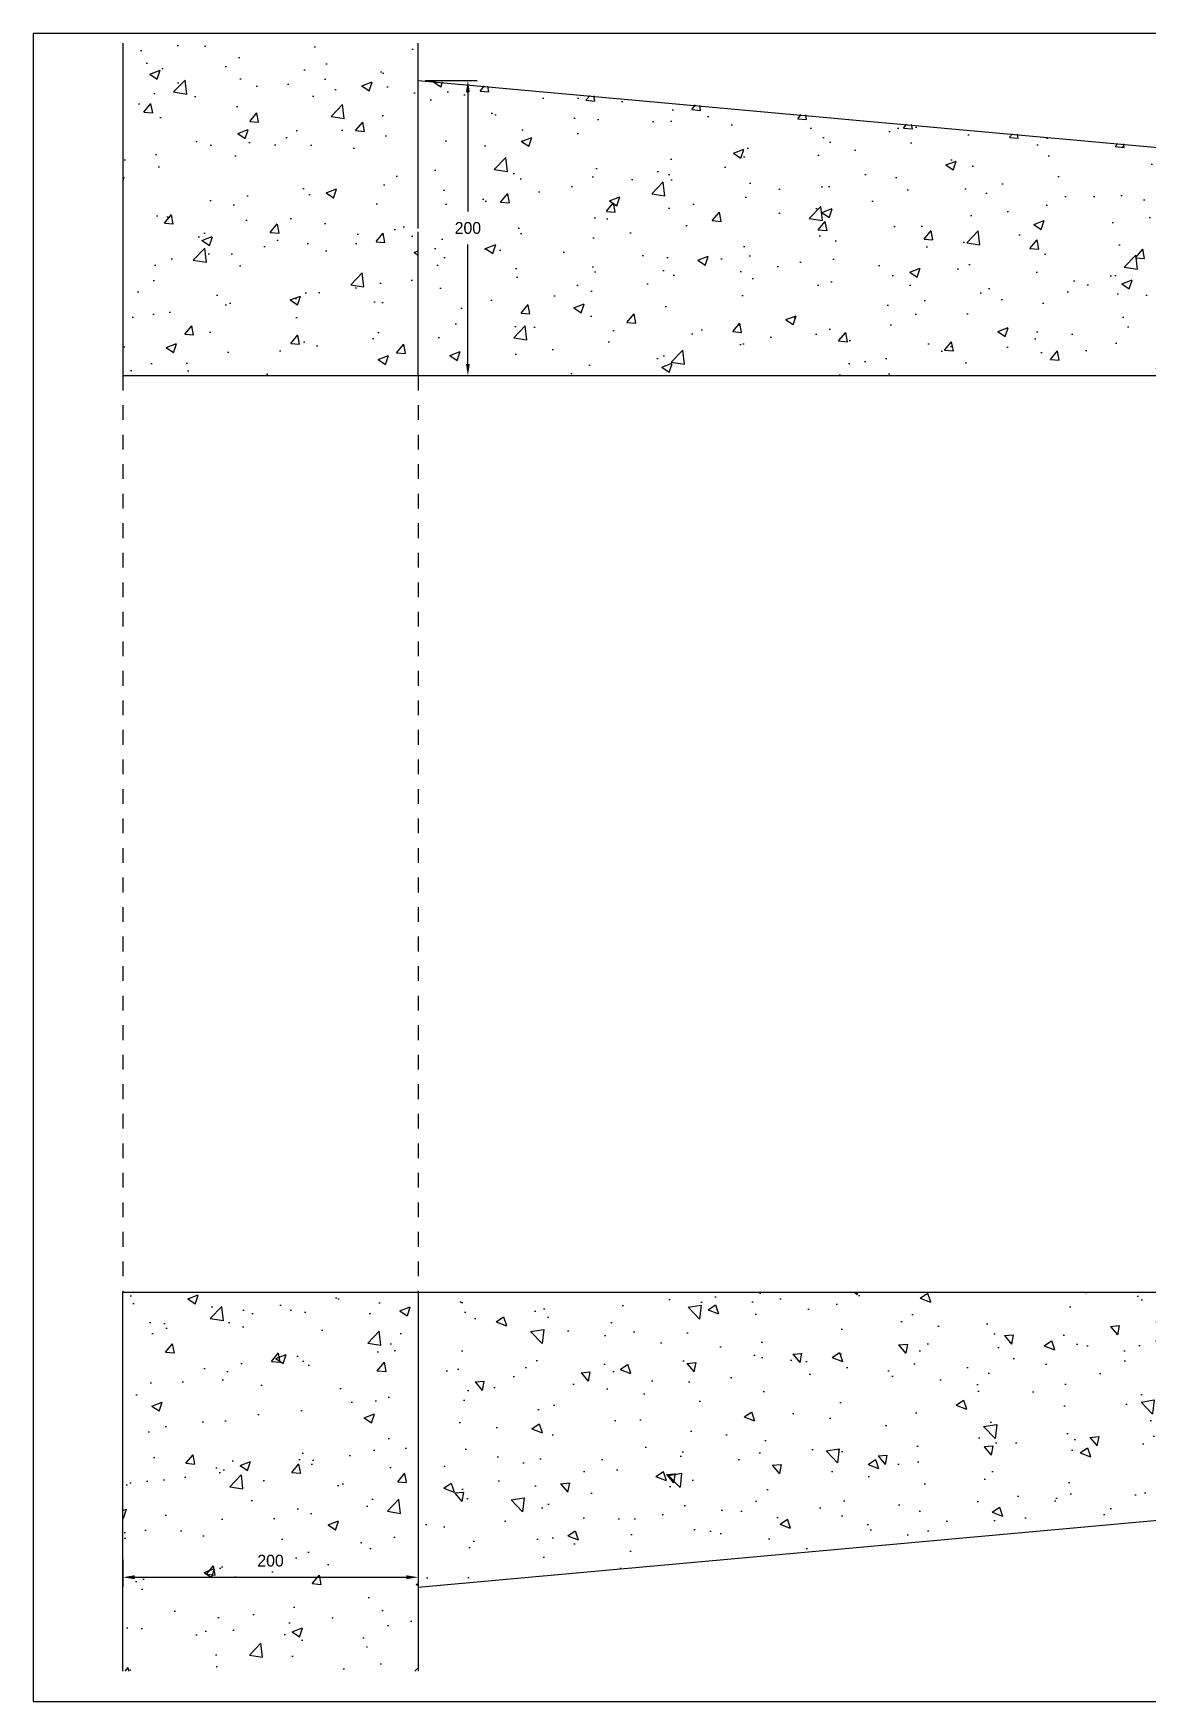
# Model space of a CAD drawing. Header units: millimetres. Extents: x 1398 to 1463.6, y 278.6 to 295.8.
# Drawn here: x 1448.17 to 1455.72, y 284.27 to 295.57 of the extents above; entities that cross this region are included whole.
import ezdxf

# ---------------------------------------------------------------- set-up
doc = ezdxf.new("R2010")
doc.units = ezdxf.units.MM
doc.linetypes.add('HIDDEN', pattern=[0.375, 0.25, -0.125])
doc.styles.add('2', font='SCRIPTC.SHX', dxfattribs={"height": 0.2})
doc.styles.add('ROMANS', font='romans')
doc.dimstyles.get("Standard").update_dxf_attribs({"dimscale": 75, "dimtxt": 0.1, "dimasz": 0.1, "dimexe": 0.08, "dimexo": 0.06, "dimgap": 0.09, "dimtad": 1, "dimtih": 1, "dimtoh": 1, "dimzin": 0, "dimdsep": 46, "dimtxsty": 'Standard', "dimcen": 0.01, "dimclrd": 7, "dimclre": 7, "dimclrt": 7, "dimadec": 0, "dimazin": 0, "dimtfac": 1.8, "dimtofl": 0, "dimtmove": 2, "dimatfit": 3, "dimfxl": 0, "dimtolj": 1, "dimtzin": 0, "dimarcsym": 0})

# ---------------------------------------------------------------- blocks, each defined once
blk = doc.blocks.new('*D36')
at = {"color": 5, "linetype": 'ByBlock'}
for p, q in [((-10089.38, -4201.7), (-10089.38, -4210.88)), ((-9989.38, -4201.7), (-9989.38, -4210.88)), ((-10085.38, -4207.68), (-9993.38, -4207.68))]:
    blk.add_line(p, q, dxfattribs=at)
for points in [[(-10085.38, -4207.01), (-10085.38, -4208.35), (-10089.38, -4207.68)], [(-9993.38, -4207.01), (-9993.38, -4208.35), (-9989.38, -4207.68)]]:
    blk.add_solid(points, dxfattribs=at)
at = {"layer": 'DEFPOINTS', "color": 0, "linetype": 'ByBlock'}
for p in [(-10089.38, -4199.3), (-9989.38, -4199.3), (-9989.38, -4207.68)]:
    blk.add_point(p, dxfattribs=at)
at = {"color": 5, "linetype": 'ByBlock', "insert": (-10039.38, -4202.08), "char_height": 4, "attachment_point": 5}
blk.add_mtext('\\A1;200', dxfattribs=at)
blk = doc.blocks.new('*D37')
at = {"color": 5, "linetype": 'ByBlock'}
for p, q in [((-3481.08, -4377.14), (-3463.43, -4377.14)), ((-3466.63, -4381.14), (-3466.63, -4421.54)), ((-3466.63, -4473.14), (-3466.63, -4432.74)), ((-3481.08, -4477.14), (-3463.43, -4477.14))]:
    blk.add_line(p, q, dxfattribs=at)
for points in [[(-3467.3, -4381.14), (-3465.97, -4381.14), (-3466.63, -4377.14)], [(-3467.3, -4473.14), (-3465.97, -4473.14), (-3466.63, -4477.14)]]:
    blk.add_solid(points, dxfattribs=at)
at = {"layer": 'DEFPOINTS', "color": 0, "linetype": 'ByBlock'}
for p in [(-3483.48, -4377.14), (-3483.48, -4477.14), (-3466.63, -4477.14)]:
    blk.add_point(p, dxfattribs=at)
at = {"color": 5, "linetype": 'ByBlock', "insert": (-3466.63, -4427.14), "char_height": 4, "attachment_point": 5}
blk.add_mtext('\\A1;200', dxfattribs=at)
blk = doc.blocks.new('A$C03A07C7F')
h = blk.add_hatch()
h.set_pattern_fill('AR-CONC', color=256, scale=5, style=0)
h.set_pattern_definition([(50, (6265.665, 4926.568), (35.86301, -3.1376), [3.75, -41.25]), (355, (6265.665, 4926.568), (-6.93757, 37.6096), [3, -33]), (100.4514, (6268.653, 4926.306), (28.92547, 34.47198), [3.187, -35.0571]), (46.1842, (6265.665, 4936.568), (53.36205, -8.27595), [5.625, -61.875]), (96.6356, (6270.11, 4935.88), (46.73314, 48.7059), [4.7805, -52.58565]), (351.1842, (6265.665, 4936.57), (46.7331, 48.70593), [4.5, -49.5]), (21, (6270.665, 4934.068), (29.84535, -20.13094), [3.75, -41.25]), (326, (6270.665, 4934.068), (12.16577, 36.2575), [3, -33]), (71.4514, (6273.15, 4932.39), (42.01113, 16.12652), [3.187, -35.0571]), (37.5, (6265.665, 4926.568), (0.607993, 16.644693), [0, -32.6, 0, -33.5, 0, -33.125]), (7.5, (6265.665, 4926.568), (13.153477, 19.720586), [0, -19.1, 0, -31.85, 0, -12.625]), (327.5, (6254.515, 4926.568), (26.691122, -1.127744), [0, -12.5, 0, -39, 0, -51.75]), (317.5, (6249.515, 4926.568), (29.15931, 5.00525), [0, -16.25, 0, -25.9, 0, -36.75])])
h.paths.add_polyline_path([(2641.466, 561.99), (2541.466, 561.99), (2541.466, 449.426), (2641.466, 449.426)])
h = blk.add_hatch()
h.set_pattern_fill('AR-CONC', color=256, scale=5, style=0)
h.set_pattern_definition([(50, (6127.35, 4770.762), (35.86301, -3.1376), [3.75, -41.25]), (355, (6127.35, 4770.762), (-6.93757, 37.6096), [3, -33]), (100.4514, (6130.34, 4770.5), (28.92547, 34.47198), [3.187, -35.0571]), (46.1842, (6127.35, 4780.76), (53.36205, -8.27595), [5.625, -61.875]), (96.6356, (6131.8, 4780.07), (46.73314, 48.7059), [4.7805, -52.58565]), (351.1842, (6127.35, 4780.76), (46.7331, 48.70593), [4.5, -49.5]), (21, (6132.35, 4778.262), (29.84535, -20.13094), [3.75, -41.25]), (326, (6132.35, 4778.262), (12.16577, 36.2575), [3, -33]), (71.4514, (6134.838, 4776.584), (42.01113, 16.12652), [3.187, -35.0571]), (37.5, (6127.351, 4770.762), (0.607993, 16.644693), [0, -32.6, 0, -33.5, 0, -33.125]), (7.5, (6127.35, 4770.762), (13.153477, 19.720586), [0, -19.1, 0, -31.85, 0, -12.625]), (327.5, (6116.201, 4770.762), (26.691122, -1.127744), [0, -12.5, 0, -39, 0, -51.75]), (317.5, (6111.2, 4770.762), (29.15931, 5.00525), [0, -16.25, 0, -25.9, 0, -36.75])])
h.paths.add_polyline_path([(3193.866, 499.426), (2643.866, 549.426), (2643.866, 449.426), (3193.866, 449.426)])
h = blk.add_hatch()
h.set_pattern_fill('AR-CONC', color=256, scale=5, style=0)
h.set_pattern_definition([(50, (6124.95, 4926.568), (35.86301, -3.1376), [3.75, -41.25]), (355, (6124.95, 4926.568), (-6.93757, 37.6096), [3, -33]), (100.4514, (6127.94, 4926.306), (28.92547, 34.47198), [3.187, -35.0571]), (46.1842, (6124.95, 4936.568), (53.36205, -8.27595), [5.625, -61.875]), (96.6356, (6129.4, 4935.88), (46.73314, 48.7059), [4.7805, -52.58565]), (351.1842, (6124.95, 4936.57), (46.7331, 48.70593), [4.5, -49.5]), (21, (6129.95, 4934.068), (29.84535, -20.13094), [3.75, -41.25]), (326, (6129.95, 4934.068), (12.16577, 36.2575), [3, -33]), (71.4514, (6132.438, 4932.39), (42.01113, 16.12652), [3.187, -35.0571]), (37.5, (6124.951, 4926.568), (0.607993, 16.644693), [0, -32.6, 0, -33.5, 0, -33.125]), (7.5, (6124.95, 4926.568), (13.153477, 19.720586), [0, -19.1, 0, -31.85, 0, -12.625]), (327.5, (6113.801, 4926.568), (26.691122, -1.127744), [0, -12.5, 0, -39, 0, -51.75]), (317.5, (6108.8, 4926.568), (29.15931, 5.00525), [0, -16.25, 0, -25.9, 0, -36.75])])
h.paths.add_polyline_path([(2641.466, 139.078), (2541.466, 139.078), (2541.466, 10.616), (2641.466, 10.616)])
h.paths.add_polyline_path([(2585.8, 51.079), (2597.133, 51.079), (2597.133, 45.079), (2585.8, 45.079)], flags=24)
h = blk.add_hatch()
h.set_pattern_fill('AR-CONC', color=256, scale=5, style=0)
h.set_pattern_definition([(310, (6127.35, -4182.258), (35.86301, 3.1376), [3.75, -41.25]), (5, (6127.35, -4182.26), (-6.93757, -37.6096), [3, -33]), (259.5486, (6130.34, -4181.997), (28.92547, -34.47198), [3.187, -35.0571]), (313.8158, (6127.35, -4192.26), (53.36205, 8.27595), [5.625, -61.875]), (263.3644, (6131.8, -4191.57), (46.73314, -48.7059), [4.7805, -52.58565]), (8.8158, (6127.35, -4192.26), (46.7331, -48.70593), [4.5, -49.5]), (339, (6132.35, -4189.758), (29.84535, 20.13094), [3.75, -41.25]), (34, (6132.35, -4189.76), (12.16577, -36.2575), [3, -33]), (288.5486, (6134.838, -4188.08), (42.01113, -16.12652), [3.187, -35.0571]), (322.5, (6127.351, -4182.258), (0.607993, -16.644693), [0, -32.6, 0, -33.5, 0, -33.125]), (352.5, (6127.35, -4182.258), (13.153477, -19.720586), [0, -19.1, 0, -31.85, 0, -12.625]), (32.5, (6116.201, -4182.258), (26.691122, 1.127744), [0, -12.5, 0, -39, 0, -51.75]), (42.5, (6111.2, -4182.258), (29.15931, -5.00525), [0, -16.25, 0, -25.9, 0, -36.75])])
h.paths.add_polyline_path([(3193.866, 89.078), (2643.866, 39.078), (2643.866, 139.078), (3193.866, 139.078)])
for p, q in [((2641.466, 549.426), (3191.466, 499.426)), ((2641.466, 449.426), (3191.466, 449.426)), ((2641.466, 139.078), (3191.466, 139.078)), ((2641.466, 139.078), (2850.645, 139.078)), ((2641.466, 39.078), (3191.466, 89.078))]:
    blk.add_line(p, q)
at = {"linetype": 'HIDDEN'}
for p, q in [((2541.466, 449.426), (2541.466, 139.078)), ((2641.466, 449.426), (2641.466, 139.078))]:
    blk.add_line(p, q, dxfattribs=at)
blk.add_lwpolyline([(2511.094, 0.36), (3281.094, 0.36), (3281.094, 565.36), (2511.094, 565.36)], close=True)
for points in [[(2541.466, 561.99), (2541.466, 449.426), (2641.466, 449.426), (2641.466, 498.154)], [(2641.466, 499.235), (2641.466, 561.99)], [(2541.466, 10.616), (2541.466, 139.078), (2641.466, 139.078), (2641.466, 10.616)]]:
    blk.add_lwpolyline(points)
for tag, p, style in [('ROSY', (683.087, 26.495), '2'), ('30/10/02', (715.706, 16.31), 'ROMANS'), ('ROSY', (1513.839, 14.827), '2'), ('ROSY', (2354.851, 14.827), '2'), ('ROSY', (3194.181, 14.827), '2'), ('30/10/02', (1546.458, 4.642), 'ROMANS'), ('30/10/02', (2387.471, 4.642), 'ROMANS'), ('30/10/02', (3226.8, 4.642), 'ROMANS')]:
    blk.add_attdef(tag, p, '', height=2.88, dxfattribs=dict(style=style))
for p1, p2, distance, picture, middle, set_off in [((2641.466, 549.426), (2641.466, 449.426), 16.85, '*D37', (2658.316, 499.426), (6124.951, 4926.568)), ((2541.466, 50.865), (2641.466, 50.865), -8.385, '*D36', (2591.466, 48.079), (12630.849, 4250.16))]:
    dim = blk.add_aligned_dim(p1=p1, p2=p2, distance=distance, text='200', dimstyle='Standard', override={"dimscale": 40, "dimclrd": 5, "dimclre": 5, "dimclrt": 5})
    dim.commit()
    dim.dimension.update_dxf_attribs({"geometry": picture, "text_midpoint": middle, "insert": set_off})

msp = doc.modelspace()

# ---------------------------------------------------------------- block references
at = {"xscale": 0.01999999999999991, "yscale": 0.01999999999999991, "zscale": 0.01999999999999991}
msp.add_blockref('A$C03A07C7F', (1397.95, 284.26), dxfattribs=at)

doc.saveas('drawing.dxf')
